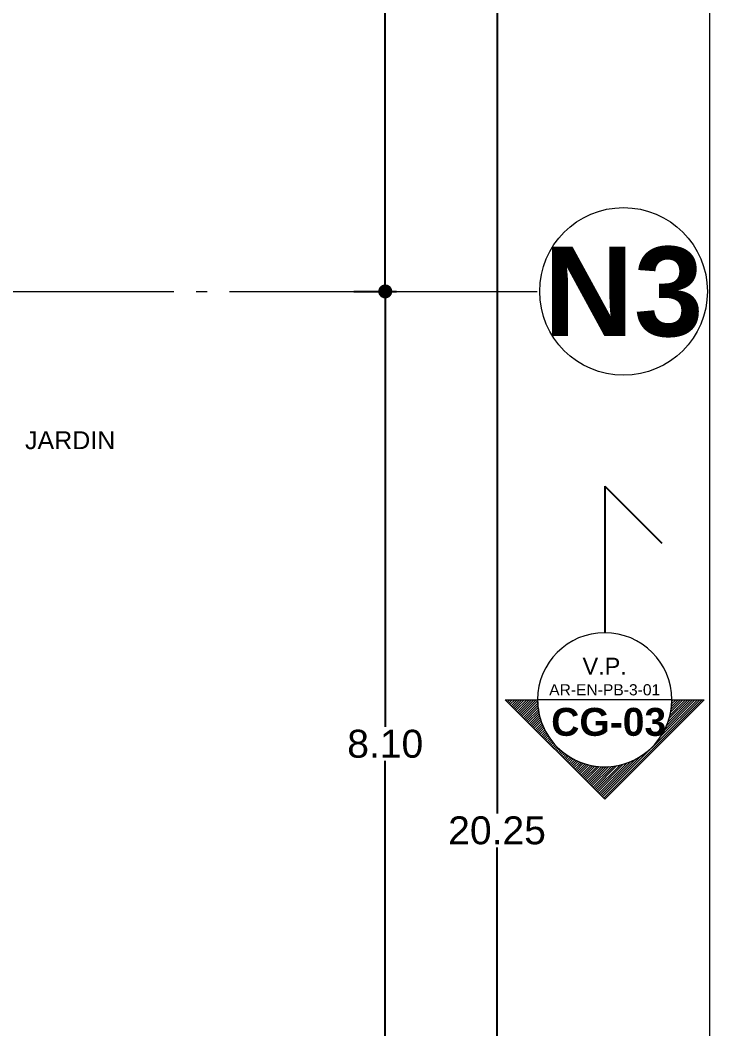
# Model space of a CAD drawing. Header units: metres. Extents: x -22.5 to 67.5, y 0 to 64.7.
# Drawn here: x 48.36 to 54.53, y 42.38 to 51.4 of the extents above; entities that cross this region are included whole.
import ezdxf
from ezdxf.enums import TextEntityAlignment as Align

# ---------------------------------------------------------------- set-up
doc = ezdxf.new("R2010")
doc.units = ezdxf.units.M
doc.linetypes.add('EJES630', pattern=[6.3, 5.5, -0.4, 0, -0.4])
doc.linetypes.add('STYLE_08', pattern=[0.5, 0.25, -0.083312, 0.027772, -0.055572, 0.027772, -0.055572])
for name, color, linetype in [('CORTES G', 5, 'STYLE_08'), ('COTAS EJES', 8, 'Continuous'), ('EJES BOLAS', 11, 'Continuous'), ('EJES TEXTOS', 3, 'Continuous'), ('TEXTO', 7, 'Continuous')]:
    doc.layers.add(name, color=color, linetype=linetype)
doc.layers.add('EJES', color=11, linetype='EJES630', lineweight=0)
doc.layers.add('XREF PIE 1.100$0$G-ANNO-TTLB', color=7, linetype='Continuous', lineweight=9)
doc.styles.add('100 LOCALES 25', font='arial.ttf', dxfattribs={"height": 0.25})
doc.styles.add('CORTES', font='arialbd.ttf', dxfattribs={"height": 0.25})
doc.styles.add('CORTES 2', font='arial.ttf', dxfattribs={"height": 0.15})
doc.styles.add('COTAS', font='arial.ttf')
doc.styles.add('EJES', font='arialbd.ttf', dxfattribs={"height": 0.8})
doc.styles.get("Standard").update_dxf_attribs({"font": 'arial.ttf'})
doc.dimstyles.new('100 EJES', dxfattribs={"dimtxt": 0.25, "dimasz": 0.125, "dimexe": 0.1, "dimexo": 0.1, "dimgap": 0.025, "dimtad": 0, "dimtih": 1, "dimtoh": 1, "dimzin": 1, "dimdsep": 46, "dimtxsty": 'COTAS', "dimblk": 'DOT', "dimcen": 0.1, "dimclrd": 256, "dimclre": 256, "dimclrt": 7, "dimadec": 0, "dimazin": 1, "dimtfac": 1, "dimtofl": 0, "dimtmove": 2, "dimatfit": 3, "dimfxl": 1, "dimtolj": 1, "dimtzin": 1, "dimlwd": 25, "dimlwe": -1, "dimarcsym": 0})

# ---------------------------------------------------------------- blocks, each defined once
blk = doc.blocks.new('XREF PIE 1.100$0$ZUM-TB-XX-PP_PIE DE PLANO - ZUM_TB_PP_XX__PIE DE PLANO 90x60cm-1443826-PLANTA BAJA GENERAL')
at = {"layer": 'XREF PIE 1.100$0$G-ANNO-TTLB', "lineweight": 20}
blk.add_line((0.3018, 0.005), (0.3018, 0.595), dxfattribs=at)
blk = doc.blocks.new('CG HORIZONTAL')
at = {"linetype": 'Continuous', "lineweight": 5}
h = blk.add_hatch(dxfattribs=at)
h.set_pattern_fill('5555', color=1, angle=180, style=0, pattern_type=2)
h.set_pattern_definition([(135, (-371.7123, -391.9112), (-0.01102430556, -0.01047309028), [])])
edge = h.paths.add_edge_path()
edge.add_line((-1.4023, 1.4), (-1.1123, 1.4))
edge.add_arc((-0.5123, 1.4), 0.6, 90, 180, ccw=False)
edge.add_arc((-0.5123, 1.4), 0.6, 0, 90, ccw=False)
edge.add_line((0.0877, 1.4), (0.3777, 1.4))
edge.add_line((0.3777, 1.4), (-0.5123, 2.29))
edge.add_line((-0.5123, 2.29), (-1.4023, 1.4))
at = {"color": 7, "linetype": 'Continuous', "lineweight": 9}
blk.add_line((0.0877, 1.4), (-1.1123, 1.4), dxfattribs=at)
at = {"ltscale": 8}
for q in [(-0.5123, 0.8), (0, 0)]:
    blk.add_line((-0.5123, -0.5123), q, dxfattribs=at)
at = {"color": 7, "linetype": 'Continuous', "lineweight": 9, "flags": 128}
blk.add_lwpolyline([(-1.4023, 1.4), (-1.1123, 1.4, -0.414214), (-0.5123, 2, -0.414214), (0.0877, 1.4), (0.3777, 1.4), (-0.5123, 2.29)], format="xyb", close=True, dxfattribs=at)
at = {"color": 7, "linetype": 'Continuous', "lineweight": 9}
blk.add_circle((-0.5123, 1.4), 0.6, dxfattribs=at)
at = {"color": 7, "linetype": 'Continuous'}
for tag, height, style, p in [('CORTE', 0.25, 'CORTES', (-0.5123, 1.4)), ('VP', 0.15, 'CORTES 2', (-0.5123, 1.1476)), ('PLANO', 0.15, 'CORTES 2', (-0.5123, 0.9452))]:
    blk.add_attdef(tag, text='', height=height, dxfattribs=dict(at, style=style)).set_placement(p, align=Align.BOTTOM_CENTER)
blk = doc.blocks.new('EJE')
at = {"linetype": 'Continuous', "lineweight": 5}
blk.add_circle((0, 0), 0.75, dxfattribs=at)
at = {"layer": 'EJES TEXTOS', "style": 'EJES'}
blk.add_attdef('EJE', text='', height=0.8, dxfattribs=at).set_placement((0, 0), align=Align.MIDDLE_CENTER)
blk = doc.blocks.new('_DOT')
at = {"color": 0, "linetype": 'ByBlock', "lineweight": -2}
blk.add_line((-0.5, 0), (-1, 0), dxfattribs=at)
at = {"color": 0, "linetype": 'ByBlock', "lineweight": -2, "const_width": 0.5}
blk.add_lwpolyline([(-0.25, 0, 1), (0.25, 0, 1)], format="xyb", close=True, dxfattribs=at)
blk = doc.blocks.new('*D46')
at = {"layer": 'COTAS EJES', "transparency": 16777216}
for p, q in [((51.3476, 54.2751), (51.7293, 54.2751)), ((51.3476, 48.9751), (51.7293, 48.9751))]:
    blk.add_line(p, q, dxfattribs=at)
at = {"layer": 'COTAS EJES', "lineweight": 25, "transparency": 16777216}
for p, q in [((51.6293, 54.1501), (51.6293, 51.7778)), ((51.6293, 49.1001), (51.6293, 51.4723))]:
    blk.add_line(p, q, dxfattribs=at)
at = {"layer": 'COTAS EJES', "lineweight": 25, "transparency": 16777216, "xscale": 0.125, "yscale": 0.125, "zscale": 0.125}
for p, rotation in [((51.6293, 54.2751), 90), ((51.6293, 48.9751), 270)]:
    blk.add_blockref('_DOT', p, dxfattribs=dict(at, rotation=rotation))
at = {"layer": 'COTAS EJES', "color": 7, "transparency": 16777216, "insert": (51.6293, 51.6251), "char_height": 0.25, "attachment_point": 5, "style": 'COTAS'}
blk.add_mtext('\\A1;5.30', dxfattribs=at)
blk = doc.blocks.new('*D47')
at = {"layer": 'COTAS EJES', "transparency": 16777216}
for p, q in [((51.3635, 48.9751), (51.7293, 48.9751)), ((51.3476, 40.8751), (51.7293, 40.8751))]:
    blk.add_line(p, q, dxfattribs=at)
at = {"layer": 'COTAS EJES', "lineweight": 25, "transparency": 16777216}
for p, q in [((51.6293, 48.8501), (51.6293, 45.0777)), ((51.6293, 41.0001), (51.6293, 44.7724))]:
    blk.add_line(p, q, dxfattribs=at)
at = {"layer": 'COTAS EJES', "lineweight": 25, "transparency": 16777216, "xscale": 0.125, "yscale": 0.125, "zscale": 0.125}
for p, rotation in [((51.6293, 48.9751), 90), ((51.6293, 40.8751), 270)]:
    blk.add_blockref('_DOT', p, dxfattribs=dict(at, rotation=rotation))
at = {"layer": 'COTAS EJES', "color": 7, "transparency": 16777216, "insert": (51.6293, 44.9251), "char_height": 0.25, "attachment_point": 5, "style": 'COTAS'}
blk.add_mtext('\\A1;8.10', dxfattribs=at)
blk = doc.blocks.new('*D49')
at = {"layer": 'COTAS EJES', "transparency": 16777216}
for p, q in [((52.3476, 54.2751), (52.7293, 54.2751)), ((52.3476, 34.0251), (52.7293, 34.0251))]:
    blk.add_line(p, q, dxfattribs=at)
at = {"layer": 'COTAS EJES', "lineweight": 25, "transparency": 16777216}
for p, q in [((52.6293, 54.1501), (52.6293, 44.3027)), ((52.6293, 34.1501), (52.6293, 43.9974))]:
    blk.add_line(p, q, dxfattribs=at)
at = {"layer": 'COTAS EJES', "lineweight": 25, "transparency": 16777216, "xscale": 0.125, "yscale": 0.125, "zscale": 0.125}
for p, rotation in [((52.6293, 54.2751), 90), ((52.6293, 34.0251), 270)]:
    blk.add_blockref('_DOT', p, dxfattribs=dict(at, rotation=rotation))
at = {"layer": 'COTAS EJES', "color": 7, "transparency": 16777216, "insert": (52.6293, 44.1501), "char_height": 0.25, "attachment_point": 5, "style": 'COTAS'}
blk.add_mtext('\\A1;20.25', dxfattribs=at)

msp = doc.modelspace()

# ---------------------------------------------------------------- block references
at = {"layer": 'XREF PIE 1.100$0$G-ANNO-TTLB', "xscale": 100.0000000000004, "yscale": 100.0000000000004, "zscale": 100.0000000000004}
msp.add_blockref('XREF PIE 1.100$0$ZUM-TB-XX-PP_PIE DE PLANO - ZUM_TB_PP_XX__PIE DE PLANO 90x60cm-1443826-PLANTA BAJA GENERAL', (24.3524, 4.6527), dxfattribs=at)

# ---------------------------------------------------------------- next in the draw order: linework, layer by layer
at = {"layer": 'EJES', "ltscale": 0.5}
msp.add_line((20.9873, 48.9751, 0), (53.0106, 48.9751, 0), dxfattribs=at)

# ---------------------------------------------------------------- next in the draw order: block references
at = {"layer": 'CORTES G'}
ref = msp.add_blockref('CG HORIZONTAL', (54.1044, 46.7206), dxfattribs=dict(at, xscale=-1, rotation=180))
ref.add_attrib('CORTE', 'CG-03', dxfattribs={"layer": '0', "color": 7, "linetype": 'Continuous', "height": 0.25, "style": 'CORTES'}).set_placement((53.6278, 44.9226), align=Align.BOTTOM_CENTER)
ref.add_attrib('VP', 'V.P.', dxfattribs={"layer": '0', "color": 7, "linetype": 'Continuous', "height": 0.15, "style": 'CORTES 2'}).set_placement((53.5921, 45.5014), align=Align.BOTTOM_CENTER)
ref.add_attrib('PLANO', 'AR-EN-PB-3-01', dxfattribs={"layer": '0', "color": 7, "linetype": 'Continuous', "height": 0.1}).set_placement((53.5921, 45.4597), align=Align.TOP_CENTER)
at = {"layer": 'EJES BOLAS'}
msp.add_blockref('EJE', (53.7606, 48.9751, 0), dxfattribs=at).add_auto_attribs({'EJE': 'N3'})

# ---------------------------------------------------------------- next in the draw order: texts
at = {"layer": 'TEXTO', "insert": (47.9731, 47.7236), "char_height": 0.16, "width": 1.674895, "attachment_point": 1, "style": '100 LOCALES 25'}
msp.add_mtext('\\pxqc;JARDIN', dxfattribs=at)

# ---------------------------------------------------------------- next in the draw order: dimensions: what is measured, and where the dimension line sits
at = {"layer": 'COTAS EJES'}
for base, p1, p2, picture, middle in [((51.6293, 54.2751), (51.2476, 48.9751, 0), (51.2476, 54.2751, 0), '*D46', (51.6293, 51.6251)), ((52.6293, 54.2751), (52.2476, 34.0251, 0), (52.2476, 54.2751, 0), '*D49', (52.6293, 44.1501)), ((51.6293, 48.9751), (51.2476, 40.8751, 0), (51.2635, 48.9751, 0), '*D47', (51.6293, 44.9251))]:
    dim = msp.add_linear_dim(base=base, p1=p1, p2=p2, angle=270, dimstyle='100 EJES', dxfattribs=at)
    dim.commit()
    dim.dimension.update_dxf_attribs({"geometry": picture, "text_midpoint": middle})

doc.saveas('drawing.dxf')
